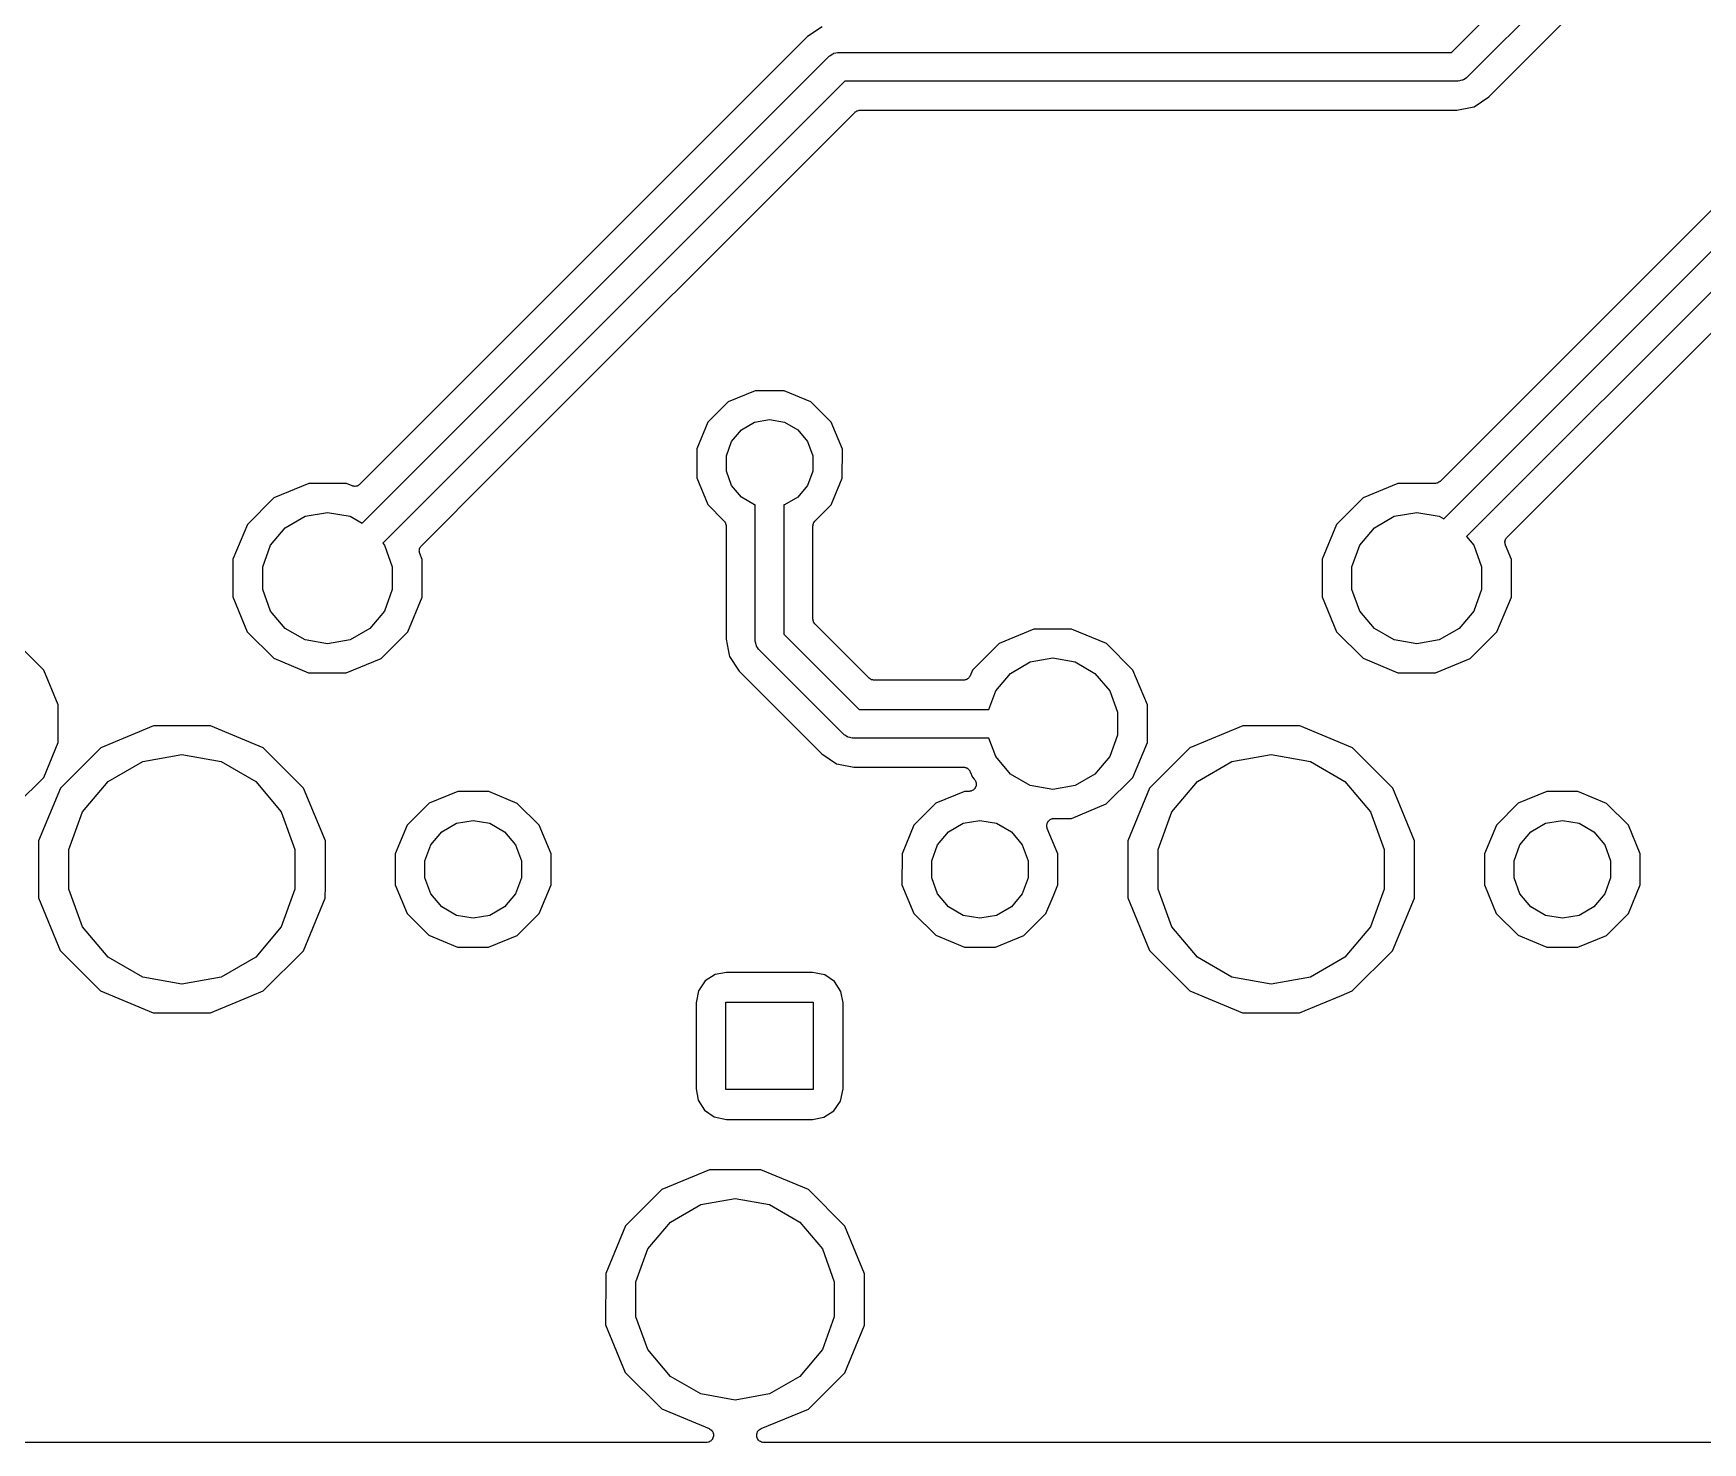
# Model space of a CAD drawing. Extents: x 30 to 169, y -146 to -30.
# Drawn here: x 61.16 to 90.28, y -146 to -121.42 of the extents above; entities that cross this region are included whole.
import ezdxf

# ---------------------------------------------------------------- set-up
doc = ezdxf.new("R2010")
doc.units = 0
doc.header["$MEASUREMENT"] = 0
doc.layers.add('BLACK', color=7, linetype='CONTINUOUS')

msp = doc.modelspace()

# ---------------------------------------------------------------- linework, layer by layer
at = {"layer": 'Black'}
for p, q in [((85.8964, -121.75), (89.75, -117.896)), ((90.1768, -118.177), (86.1768, -122.177)), ((86.5448, -122.527), (89.8438, -119.228)), ((74.9209, -121.302), (74.6652, -121.473)), ((74.6652, -121.473), (66.8558, -129.282)), ((93.4552, -121.473), (85.6959, -129.232)), ((66.893, -129.963), (75.0332, -121.823)), ((75.0332, -121.823), (75.0422, -121.817)), ((75.0422, -121.817), (75.0493, -121.808)), ((75.0493, -121.808), (75.0776, -121.792)), ((75.0776, -121.792), (75.1043, -121.773)), ((75.1043, -121.773), (75.115, -121.771)), ((75.115, -121.771), (75.1245, -121.765)), ((75.1245, -121.765), (75.1567, -121.759)), ((75.1567, -121.759), (75.1882, -121.751)), ((75.1882, -121.751), (75.1992, -121.752)), ((75.1992, -121.752), (75.21, -121.75)), ((75.21, -121.75), (85.8964, -121.75)), ((85.7599, -129.887), (93.8232, -121.823)), ((75.3136, -122.25), (67.2533, -130.31)), ((86, -122.25), (75.3136, -122.25)), ((86.0108, -122.248), (86, -122.25)), ((86.0218, -122.249), (86.0108, -122.248)), ((86.0533, -122.241), (86.0218, -122.249)), ((86.0855, -122.235), (86.0533, -122.241)), ((86.095, -122.229), (86.0855, -122.235)), ((86.1057, -122.227), (86.095, -122.229)), ((86.1324, -122.208), (86.1057, -122.227)), ((86.1607, -122.192), (86.1324, -122.208)), ((94.1036, -122.25), (86.1575, -130.196)), ((86.1678, -122.183), (86.1607, -122.192)), ((86.1768, -122.177), (86.1678, -122.183)), ((86.2891, -122.698), (86.5448, -122.527)), ((69.1751, -129.107), (75.4868, -122.795)), ((75.4868, -122.795), (75.4914, -122.792)), ((75.4914, -122.792), (75.4949, -122.788)), ((75.4949, -122.788), (75.5093, -122.779)), ((75.5093, -122.779), (75.5229, -122.77)), ((75.5229, -122.77), (75.5283, -122.768)), ((75.5283, -122.768), (75.5331, -122.766)), ((75.5331, -122.766), (75.5495, -122.763)), ((75.5495, -122.763), (75.5655, -122.758)), ((75.5655, -122.758), (75.5711, -122.759)), ((75.5711, -122.759), (75.5766, -122.758)), ((75.5766, -122.758), (85.9875, -122.758)), ((85.9875, -122.758), (86.2577, -122.704)), ((86.2577, -122.704), (86.2891, -122.698)), ((86.2577, -122.704), (86.2577, -122.704)), ((87.9651, -129.107), (94.2768, -122.795)), ((73.7485, -127.65), (73.2815, -127.843)), ((74.2537, -127.65), (73.7485, -127.65)), ((74.7203, -127.844), (74.2537, -127.65)), ((73.2815, -127.843), (72.924, -128.2)), ((75.0773, -128.202), (74.7203, -127.844)), ((72.924, -128.2), (72.7302, -128.666)), ((73.3376, -128.538), (73.5083, -128.334)), ((73.5083, -128.334), (73.7384, -128.201)), ((73.7384, -128.201), (74, -128.155)), ((74, -128.155), (74.2616, -128.201)), ((74.2616, -128.201), (74.4917, -128.334)), ((74.4917, -128.334), (74.6624, -128.538)), ((75.2702, -128.668), (75.0773, -128.202)), ((72.7302, -128.666), (72.7298, -129.172)), ((73.2467, -128.787), (73.3376, -128.538)), ((74.6624, -128.538), (74.7533, -128.787)), ((75.2698, -129.174), (75.2702, -128.668)), ((73.2467, -129.053), (73.2467, -128.787)), ((74.7533, -128.787), (74.7533, -129.053)), ((65.963, -129.269), (65.356, -129.52)), ((66.6198, -129.269), (65.963, -129.269)), ((66.7173, -129.31), (66.6198, -129.269)), ((66.8558, -129.282), (66.8489, -129.287)), ((67.9275, -130.355), (69.1751, -129.107)), ((69.1751, -129.107), (69.1751, -129.107)), ((72.7298, -129.172), (72.9227, -129.638)), ((73.3376, -129.302), (73.2467, -129.053)), ((74.7533, -129.053), (74.6624, -129.302)), ((75.076, -129.64), (75.2698, -129.174)), ((84.963, -129.269), (84.356, -129.52)), ((85.606, -129.269), (84.963, -129.269)), ((85.6116, -129.268), (85.606, -129.269)), ((85.6172, -129.269), (85.6116, -129.268)), ((85.6332, -129.265), (85.6172, -129.269)), ((85.6495, -129.262), (85.6332, -129.265)), ((85.6544, -129.259), (85.6495, -129.262)), ((85.6598, -129.257), (85.6544, -129.259)), ((85.6734, -129.248), (85.6598, -129.257)), ((85.6877, -129.24), (85.6734, -129.248)), ((85.6913, -129.235), (85.6877, -129.24)), ((85.6959, -129.232), (85.6913, -129.235)), ((86.8661, -130.206), (87.9651, -129.107)), ((65.356, -129.52), (64.8912, -129.984)), ((66.7255, -129.312), (66.7173, -129.31)), ((66.7331, -129.315), (66.7255, -129.312)), ((66.7468, -129.316), (66.7331, -129.315)), ((66.7603, -129.319), (66.7468, -129.316)), ((66.7687, -129.318), (66.7603, -129.319)), ((66.777, -129.319), (66.7687, -129.318)), ((66.7904, -129.315), (66.777, -129.319)), ((66.8041, -129.314), (66.7904, -129.315)), ((66.8115, -129.31), (66.8041, -129.314)), ((66.8196, -129.308), (66.8115, -129.31)), ((66.8309, -129.3), (66.8196, -129.308)), ((66.8432, -129.293), (66.8309, -129.3)), ((66.8489, -129.287), (66.8432, -129.293)), ((73.5083, -129.506), (73.3376, -129.302)), ((73.7384, -129.639), (73.5083, -129.506)), ((74.4917, -129.506), (74.2616, -129.639)), ((74.6624, -129.302), (74.4917, -129.506)), ((84.356, -129.52), (83.8912, -129.984)), ((65.5525, -130.041), (65.8976, -129.842)), ((65.8976, -129.842), (66.29, -129.773)), ((66.29, -129.773), (66.6824, -129.842)), ((66.6824, -129.842), (66.893, -129.963)), ((72.9227, -129.638), (73.2049, -129.921)), ((73.75, -129.641), (73.7384, -129.639)), ((73.75, -132), (73.75, -129.641)), ((74.2616, -129.639), (74.25, -129.641)), ((74.25, -129.641), (74.25, -131.896)), ((74.7953, -129.921), (75.076, -129.64)), ((84.5525, -130.041), (84.8976, -129.842)), ((84.8976, -129.842), (85.29, -129.773)), ((85.29, -129.773), (85.6824, -129.842)), ((85.6824, -129.842), (85.7599, -129.887)), ((64.8912, -129.984), (64.6393, -130.59)), ((65.2964, -130.346), (65.5525, -130.041)), ((73.2049, -129.921), (73.2081, -129.926)), ((73.2081, -129.926), (73.2123, -129.929)), ((73.2123, -129.929), (73.2206, -129.944)), ((73.2206, -129.944), (73.2301, -129.957)), ((73.2301, -129.957), (73.2316, -129.963)), ((73.2316, -129.963), (73.2343, -129.967)), ((73.2343, -129.967), (73.2372, -129.984)), ((73.2372, -129.984), (73.2415, -130)), ((73.2415, -130), (73.241, -130.005)), ((73.241, -130.005), (73.242, -130.011)), ((73.242, -130.011), (73.242, -131.987)), ((74.758, -130.01), (74.759, -130.005)), ((74.758, -131.633), (74.758, -130.01)), ((74.7585, -129.999), (74.7628, -129.983)), ((74.759, -130.005), (74.7585, -129.999)), ((74.7628, -129.983), (74.7657, -129.967)), ((74.7657, -129.967), (74.7685, -129.962)), ((74.7685, -129.962), (74.7699, -129.957)), ((74.7699, -129.957), (74.7794, -129.943)), ((74.7794, -129.943), (74.7877, -129.929)), ((74.7877, -129.929), (74.792, -129.925)), ((74.792, -129.925), (74.7953, -129.921)), ((83.8912, -129.984), (83.6393, -130.59)), ((84.2964, -130.346), (84.5525, -130.041)), ((65.1601, -130.721), (65.2964, -130.346)), ((67.2533, -130.31), (67.2836, -130.346)), ((67.2836, -130.346), (67.4199, -130.721)), ((67.8904, -130.45), (67.8915, -130.442)), ((67.8907, -130.433), (67.8943, -130.42)), ((67.8915, -130.442), (67.8907, -130.433)), ((67.8943, -130.42), (67.8962, -130.406)), ((67.8962, -130.406), (67.9, -130.399)), ((67.9, -130.399), (67.9022, -130.391)), ((67.9022, -130.391), (67.9101, -130.379)), ((67.9101, -130.379), (67.9166, -130.367)), ((67.9166, -130.367), (67.9227, -130.361)), ((67.9227, -130.361), (67.9275, -130.355)), ((84.1601, -130.721), (84.2964, -130.346)), ((86.1575, -130.196), (86.2836, -130.346)), ((86.2836, -130.346), (86.4199, -130.721)), ((86.829, -130.301), (86.8301, -130.293)), ((86.832, -130.315), (86.829, -130.301)), ((86.8293, -130.285), (86.8329, -130.271)), ((86.8301, -130.293), (86.8293, -130.285)), ((86.8332, -130.329), (86.832, -130.315)), ((86.8329, -130.271), (86.8348, -130.257)), ((86.8367, -130.336), (86.8332, -130.329)), ((86.8348, -130.257), (86.8386, -130.25)), ((86.8385, -130.344), (86.8367, -130.336)), ((86.9413, -130.593), (86.8385, -130.344)), ((86.8386, -130.25), (86.8408, -130.242)), ((86.8408, -130.242), (86.8487, -130.231)), ((86.8487, -130.231), (86.8552, -130.218)), ((86.8552, -130.218), (86.8613, -130.213)), ((86.8613, -130.213), (86.8661, -130.206)), ((64.6393, -130.59), (64.6387, -131.247)), ((65.1601, -131.119), (65.1601, -130.721)), ((67.4199, -130.721), (67.4199, -131.119)), ((67.8934, -130.463), (67.8904, -130.45)), ((67.8946, -130.477), (67.8934, -130.463)), ((67.8981, -130.485), (67.8946, -130.477)), ((67.8999, -130.493), (67.8981, -130.485)), ((67.9413, -130.593), (67.8999, -130.493)), ((67.9407, -131.25), (67.9413, -130.593)), ((83.6393, -130.59), (83.6387, -131.247)), ((84.1601, -131.119), (84.1601, -130.721)), ((86.4199, -130.721), (86.4199, -131.119)), ((86.9407, -131.25), (86.9413, -130.593)), ((64.6387, -131.247), (64.8895, -131.854)), ((65.2964, -131.494), (65.1601, -131.119)), ((67.4199, -131.119), (67.2836, -131.494)), ((67.6888, -131.856), (67.9407, -131.25)), ((83.6387, -131.247), (83.8895, -131.854)), ((84.2964, -131.494), (84.1601, -131.119)), ((86.4199, -131.119), (86.2836, -131.494)), ((86.6888, -131.856), (86.9407, -131.25)), ((65.5525, -131.799), (65.2964, -131.494)), ((67.2836, -131.494), (67.0275, -131.799)), ((84.5525, -131.799), (84.2964, -131.494)), ((86.2836, -131.494), (86.0275, -131.799)), ((64.8895, -131.854), (65.3536, -132.319)), ((65.8976, -131.998), (65.5525, -131.799)), ((67.0275, -131.799), (66.6824, -131.998)), ((67.224, -132.32), (67.6888, -131.856)), ((74.25, -131.896), (75.5636, -133.21)), ((74.759, -131.639), (74.758, -131.633)), ((74.7585, -131.644), (74.759, -131.639)), ((74.7628, -131.661), (74.7585, -131.644)), ((74.7657, -131.677), (74.7628, -131.661)), ((74.7685, -131.682), (74.7657, -131.677)), ((74.7699, -131.687), (74.7685, -131.682)), ((74.7794, -131.701), (74.7699, -131.687)), ((74.7877, -131.715), (74.7794, -131.701)), ((74.792, -131.719), (74.7877, -131.715)), ((74.7952, -131.723), (74.792, -131.719)), ((75.7368, -132.665), (74.7952, -131.723)), ((78.613, -131.809), (78.006, -132.06)), ((79.2698, -131.809), (78.613, -131.809)), ((79.8764, -132.061), (79.2698, -131.809)), ((83.8895, -131.854), (84.3536, -132.319)), ((84.8976, -131.998), (84.5525, -131.799)), ((86.0275, -131.799), (85.6824, -131.998)), ((86.224, -132.32), (86.6888, -131.856)), ((61.3405, -132.526), (60.8764, -132.061)), ((66.29, -132.067), (65.8976, -131.998)), ((66.6824, -131.998), (66.29, -132.067)), ((73.242, -131.987), (73.2782, -132.169)), ((73.2782, -132.169), (73.302, -132.289)), ((73.7519, -132.011), (73.75, -132)), ((73.751, -132.022), (73.7519, -132.011)), ((73.7594, -132.053), (73.751, -132.022)), ((73.7651, -132.086), (73.7594, -132.053)), ((73.7706, -132.095), (73.7651, -132.086)), ((73.7734, -132.106), (73.7706, -132.095)), ((73.7922, -132.132), (73.7734, -132.106)), ((73.8085, -132.161), (73.7922, -132.132)), ((73.8169, -132.168), (73.8085, -132.161)), ((73.8232, -132.177), (73.8169, -132.168)), ((75.2832, -133.637), (73.8232, -132.177)), ((78.006, -132.06), (77.5412, -132.524)), ((80.3405, -132.526), (79.8764, -132.061)), ((85.29, -132.067), (84.8976, -131.998)), ((85.6824, -131.998), (85.29, -132.067)), ((65.3536, -132.319), (65.9602, -132.571)), ((66.617, -132.571), (67.224, -132.32)), ((73.302, -132.289), (73.4587, -132.524)), ((78.2025, -132.581), (78.5476, -132.382)), ((78.5476, -132.382), (78.94, -132.313)), ((78.94, -132.313), (79.3324, -132.382)), ((79.3324, -132.382), (79.6775, -132.581)), ((84.3536, -132.319), (84.9602, -132.571)), ((85.617, -132.571), (86.224, -132.32)), ((61.5913, -133.133), (61.3405, -132.526)), ((65.9602, -132.571), (66.617, -132.571)), ((73.4587, -132.524), (73.4729, -132.545)), ((73.4729, -132.545), (74.9152, -133.987)), ((75.7414, -132.668), (75.7368, -132.665)), ((75.7449, -132.672), (75.7414, -132.668)), ((75.7593, -132.681), (75.7449, -132.672)), ((75.7729, -132.69), (75.7593, -132.681)), ((75.7783, -132.692), (75.7729, -132.69)), ((75.7831, -132.694), (75.7783, -132.692)), ((75.7995, -132.697), (75.7831, -132.694)), ((75.8155, -132.702), (75.7995, -132.697)), ((75.8211, -132.701), (75.8155, -132.702)), ((75.8266, -132.702), (75.8211, -132.701)), ((77.3823, -132.702), (75.8266, -132.702)), ((77.3905, -132.701), (77.3823, -132.702)), ((77.3988, -132.701), (77.3905, -132.701)), ((77.412, -132.697), (77.3988, -132.701)), ((77.4257, -132.694), (77.412, -132.697)), ((77.4329, -132.69), (77.4257, -132.694)), ((77.4408, -132.688), (77.4329, -132.69)), ((77.4519, -132.679), (77.4408, -132.688)), ((77.4639, -132.672), (77.4519, -132.679)), ((77.4693, -132.666), (77.4639, -132.672)), ((77.4759, -132.661), (77.4693, -132.666)), ((77.4833, -132.649), (77.4759, -132.661)), ((77.4923, -132.638), (77.4833, -132.649)), ((77.4951, -132.631), (77.4923, -132.638)), ((77.4996, -132.624), (77.4951, -132.631)), ((77.5412, -132.524), (77.4996, -132.624)), ((77.9464, -132.886), (78.2025, -132.581)), ((79.6775, -132.581), (79.9336, -132.886)), ((80.5913, -133.133), (80.3405, -132.526)), ((84.9602, -132.571), (85.617, -132.571)), ((77.8285, -133.21), (77.9464, -132.886)), ((79.9336, -132.886), (80.0699, -133.261)), ((61.5907, -133.79), (61.5913, -133.133)), ((75.5636, -133.21), (77.8285, -133.21)), ((80.0699, -133.261), (80.0699, -133.659)), ((80.5907, -133.79), (80.5913, -133.133)), ((63.2545, -133.498), (62.3346, -133.878)), ((64.2498, -133.499), (63.2545, -133.498)), ((65.1691, -133.88), (64.2498, -133.499)), ((75.2922, -133.643), (75.2832, -133.637)), ((75.2993, -133.652), (75.2922, -133.643)), ((75.3276, -133.668), (75.2993, -133.652)), ((82.2545, -133.498), (81.3346, -133.878)), ((83.2498, -133.499), (82.2545, -133.498)), ((84.1691, -133.88), (83.2498, -133.499)), ((61.3388, -134.396), (61.5907, -133.79)), ((62.3346, -133.878), (61.6302, -134.581)), ((65.8722, -134.585), (65.1691, -133.88)), ((75.3543, -133.687), (75.3276, -133.668)), ((75.365, -133.689), (75.3543, -133.687)), ((75.3745, -133.695), (75.365, -133.689)), ((75.4067, -133.701), (75.3745, -133.695)), ((75.4382, -133.709), (75.4067, -133.701)), ((75.4492, -133.708), (75.4382, -133.709)), ((75.46, -133.71), (75.4492, -133.708)), ((77.8285, -133.71), (75.46, -133.71)), ((77.9464, -134.034), (77.8285, -133.71)), ((80.0699, -133.659), (79.9336, -134.034)), ((80.3388, -134.396), (80.5907, -133.79)), ((81.3346, -133.878), (80.6302, -134.581)), ((84.8722, -134.585), (84.1691, -133.88)), ((62.4634, -134.467), (63.0654, -134.119)), ((63.0654, -134.119), (63.75, -133.998)), ((63.75, -133.998), (64.4346, -134.119)), ((64.4346, -134.119), (65.0365, -134.467)), ((74.9152, -133.987), (75.1709, -134.158)), ((75.1709, -134.158), (75.2023, -134.164)), ((75.2023, -134.164), (75.2023, -134.164)), ((75.2023, -134.164), (75.4725, -134.218)), ((75.4725, -134.218), (77.3819, -134.218)), ((77.3819, -134.218), (77.3902, -134.219)), ((77.3902, -134.219), (77.3986, -134.219)), ((77.3986, -134.219), (77.4117, -134.223)), ((77.4117, -134.223), (77.4253, -134.226)), ((77.4253, -134.226), (77.4326, -134.23)), ((77.4326, -134.23), (77.4406, -134.232)), ((77.4406, -134.232), (77.4516, -134.241)), ((78.2025, -134.339), (77.9464, -134.034)), ((79.9336, -134.034), (79.6775, -134.339)), ((81.4634, -134.467), (82.0654, -134.119)), ((82.0654, -134.119), (82.75, -133.998)), ((82.75, -133.998), (83.4346, -134.119)), ((83.4346, -134.119), (84.0365, -134.467)), ((60.874, -134.86), (61.3388, -134.396)), ((62.0166, -134.999), (62.4634, -134.467)), ((65.0365, -134.467), (65.4834, -134.999)), ((77.4516, -134.241), (77.4635, -134.248)), ((77.4635, -134.248), (77.4689, -134.254)), ((77.4689, -134.254), (77.4756, -134.259)), ((77.4756, -134.259), (77.483, -134.271)), ((77.483, -134.271), (77.4919, -134.281)), ((77.4919, -134.281), (77.4947, -134.289)), ((77.4947, -134.289), (77.4993, -134.297)), ((77.4993, -134.297), (77.5395, -134.394)), ((77.5395, -134.394), (77.5697, -134.424)), ((77.5697, -134.424), (77.5792, -134.438)), ((77.5792, -134.438), (77.5899, -134.451)), ((77.5899, -134.451), (77.5918, -134.456)), ((77.5918, -134.456), (77.595, -134.46)), ((77.595, -134.46), (77.5992, -134.476)), ((77.5992, -134.476), (77.6049, -134.492)), ((77.6049, -134.492), (77.6049, -134.498)), ((77.6049, -134.498), (77.6063, -134.503)), ((77.6063, -134.503), (77.6049, -134.519)), ((77.6049, -134.519), (77.6049, -134.536)), ((78.5476, -134.538), (78.2025, -134.339)), ((79.6775, -134.339), (79.3324, -134.538)), ((79.874, -134.86), (80.3388, -134.396)), ((81.0166, -134.999), (81.4634, -134.467)), ((84.0365, -134.467), (84.4834, -134.999)), ((61.6302, -134.581), (61.2485, -135.5)), ((66.2523, -135.505), (65.8722, -134.585)), ((68.5609, -134.641), (68.0613, -134.847)), ((69.1015, -134.641), (68.5609, -134.641)), ((69.6008, -134.849), (69.1015, -134.641)), ((77.4009, -134.641), (76.9013, -134.847)), ((77.4797, -134.641), (77.4009, -134.641)), ((77.4961, -134.638), (77.4797, -134.641)), ((77.5126, -134.637), (77.4961, -134.638)), ((77.5176, -134.634), (77.5126, -134.637)), ((77.5231, -134.633), (77.5176, -134.634)), ((77.5375, -134.625), (77.5231, -134.633)), ((77.5526, -134.618), (77.5375, -134.625)), ((77.5565, -134.614), (77.5526, -134.618)), ((77.5614, -134.611), (77.5565, -134.614)), ((77.572, -134.599), (77.5614, -134.611)), ((77.5838, -134.587), (77.572, -134.599)), ((77.5861, -134.582), (77.5838, -134.587)), ((77.5897, -134.578), (77.5861, -134.582)), ((77.5954, -134.562), (77.5897, -134.578)), ((77.6025, -134.547), (77.5954, -134.562)), ((77.6029, -134.541), (77.6025, -134.547)), ((77.6049, -134.536), (77.6029, -134.541)), ((78.94, -134.607), (78.5476, -134.538)), ((79.3324, -134.538), (78.94, -134.607)), ((80.6302, -134.581), (80.2485, -135.5)), ((85.2523, -135.505), (84.8722, -134.585)), ((87.5609, -134.641), (87.0613, -134.847)), ((88.1015, -134.641), (87.5609, -134.641)), ((88.6008, -134.849), (88.1015, -134.641)), ((61.7789, -135.652), (62.0166, -134.999)), ((65.4834, -134.999), (65.7211, -135.652)), ((68.0613, -134.847), (67.6787, -135.229)), ((69.9827, -135.231), (69.6008, -134.849)), ((76.9013, -134.847), (76.5187, -135.229)), ((79.267, -135.111), (79.874, -134.86)), ((80.7789, -135.652), (81.0166, -134.999)), ((84.4834, -134.999), (84.7211, -135.652)), ((87.0613, -134.847), (86.6787, -135.229)), ((88.9827, -135.231), (88.6008, -134.849)), ((67.6787, -135.229), (67.4713, -135.729)), ((68.0903, -135.573), (68.281, -135.346)), ((68.281, -135.346), (68.5379, -135.197)), ((68.5379, -135.197), (68.83, -135.146)), ((68.83, -135.146), (69.1221, -135.197)), ((69.1221, -135.197), (69.379, -135.346)), ((69.379, -135.346), (69.5697, -135.573)), ((70.1891, -135.731), (69.9827, -135.231)), ((76.5187, -135.229), (76.3113, -135.729)), ((76.9303, -135.573), (77.121, -135.346)), ((77.121, -135.346), (77.3779, -135.197)), ((77.3779, -135.197), (77.67, -135.146)), ((77.67, -135.146), (77.9621, -135.197)), ((77.9621, -135.197), (78.219, -135.346)), ((78.219, -135.346), (78.4097, -135.573)), ((78.836, -135.243), (78.8378, -135.23)), ((78.8378, -135.252), (78.836, -135.243)), ((78.8378, -135.23), (78.8379, -135.216)), ((78.8378, -135.26), (78.8378, -135.252)), ((78.8425, -135.273), (78.8378, -135.26)), ((78.8379, -135.216), (78.8407, -135.208)), ((78.8407, -135.208), (78.8418, -135.2)), ((78.8418, -135.2), (78.8482, -135.187)), ((78.8455, -135.287), (78.8425, -135.273)), ((79.0291, -135.731), (78.8455, -135.287)), ((78.8482, -135.187), (78.853, -135.174)), ((78.853, -135.174), (78.8584, -135.168)), ((78.8584, -135.168), (78.8622, -135.161)), ((78.8622, -135.161), (78.8724, -135.151)), ((78.8724, -135.151), (78.8814, -135.141)), ((78.8814, -135.141), (78.8886, -135.136)), ((78.8886, -135.136), (78.8948, -135.131)), ((78.8948, -135.131), (78.9076, -135.126)), ((78.9076, -135.126), (78.9196, -135.119)), ((78.9196, -135.119), (78.9278, -135.117)), ((78.9278, -135.117), (78.9355, -135.114)), ((78.9355, -135.114), (78.9494, -135.113)), ((78.9494, -135.113), (78.963, -135.111)), ((78.963, -135.111), (79.267, -135.111)), ((86.6787, -135.229), (86.4713, -135.729)), ((87.0903, -135.573), (87.281, -135.346)), ((87.281, -135.346), (87.5379, -135.197)), ((87.5379, -135.197), (87.83, -135.146)), ((87.83, -135.146), (88.1221, -135.197)), ((88.1221, -135.197), (88.379, -135.346)), ((88.379, -135.346), (88.5697, -135.573)), ((89.1891, -135.731), (88.9827, -135.231)), ((61.2485, -135.5), (61.2477, -136.495)), ((61.7789, -136.348), (61.7789, -135.652)), ((65.7211, -135.652), (65.7211, -136.348)), ((66.2516, -136.294), (66.2523, -135.505)), ((67.9888, -135.852), (68.0903, -135.573)), ((69.5697, -135.573), (69.6712, -135.852)), ((76.8288, -135.852), (76.9303, -135.573)), ((78.4097, -135.573), (78.5112, -135.852)), ((80.2485, -135.5), (80.2477, -136.495)), ((80.7789, -136.348), (80.7789, -135.652)), ((84.7211, -135.652), (84.7211, -136.348)), ((85.2516, -136.294), (85.2523, -135.505)), ((86.9888, -135.852), (87.0903, -135.573)), ((88.5697, -135.573), (88.6712, -135.852)), ((67.4713, -135.729), (67.4709, -136.269)), ((67.9888, -136.148), (67.9888, -135.852)), ((69.6712, -135.852), (69.6712, -136.148)), ((70.1887, -136.271), (70.1891, -135.731)), ((76.3113, -135.729), (76.3109, -136.269)), ((76.8288, -136.148), (76.8288, -135.852)), ((78.5112, -135.852), (78.5112, -136.148)), ((79.0287, -136.271), (79.0291, -135.731)), ((86.4713, -135.729), (86.4709, -136.269)), ((86.9888, -136.148), (86.9888, -135.852)), ((88.6712, -135.852), (88.6712, -136.148)), ((89.1887, -136.271), (89.1891, -135.731)), ((67.4709, -136.269), (67.6773, -136.769)), ((68.0903, -136.427), (67.9888, -136.148)), ((69.6712, -136.148), (69.5697, -136.427)), ((69.9813, -136.771), (70.1887, -136.271)), ((76.3109, -136.269), (76.5173, -136.769)), ((76.9303, -136.427), (76.8288, -136.148)), ((78.5112, -136.148), (78.4097, -136.427)), ((78.9454, -136.472), (79.0287, -136.271)), ((86.4709, -136.269), (86.6773, -136.769)), ((87.0903, -136.427), (86.9888, -136.148)), ((88.6712, -136.148), (88.5697, -136.427)), ((88.9813, -136.771), (89.1887, -136.271)), ((61.2477, -136.495), (61.6278, -137.415)), ((62.0166, -137.001), (61.7789, -136.348)), ((65.7211, -136.348), (65.4834, -137.001)), ((65.8698, -137.419), (66.2515, -136.5)), ((66.2515, -136.5), (66.2516, -136.294)), ((66.2516, -136.294), (66.2516, -136.294)), ((68.281, -136.654), (68.0903, -136.427)), ((69.5697, -136.427), (69.379, -136.654)), ((77.121, -136.654), (76.9303, -136.427)), ((78.4097, -136.427), (78.219, -136.654)), ((78.8213, -136.771), (78.9454, -136.472)), ((80.2477, -136.495), (80.6278, -137.415)), ((81.0166, -137.001), (80.7789, -136.348)), ((84.7211, -136.348), (84.4834, -137.001)), ((84.8698, -137.419), (85.2515, -136.5)), ((85.2515, -136.5), (85.2516, -136.294)), ((85.2516, -136.294), (85.2516, -136.294)), ((87.281, -136.654), (87.0903, -136.427)), ((88.5697, -136.427), (88.379, -136.654)), ((67.6773, -136.769), (68.0592, -137.151)), ((68.5379, -136.803), (68.281, -136.654)), ((68.83, -136.854), (68.5379, -136.803)), ((69.1221, -136.803), (68.83, -136.854)), ((69.379, -136.654), (69.1221, -136.803)), ((69.5987, -137.153), (69.9813, -136.771)), ((76.5173, -136.769), (76.8992, -137.151)), ((77.3779, -136.803), (77.121, -136.654)), ((77.67, -136.854), (77.3779, -136.803)), ((77.9621, -136.803), (77.67, -136.854)), ((78.219, -136.654), (77.9621, -136.803)), ((78.4387, -137.153), (78.8213, -136.771)), ((86.6773, -136.769), (87.0592, -137.151)), ((87.5379, -136.803), (87.281, -136.654)), ((87.83, -136.854), (87.5379, -136.803)), ((88.1221, -136.803), (87.83, -136.854)), ((88.379, -136.654), (88.1221, -136.803)), ((88.5987, -137.153), (88.9813, -136.771)), ((62.4634, -137.533), (62.0166, -137.001)), ((65.4834, -137.001), (65.0365, -137.533)), ((81.4634, -137.533), (81.0166, -137.001)), ((84.4834, -137.001), (84.0365, -137.533)), ((61.6278, -137.415), (62.3309, -138.12)), ((65.1654, -138.122), (65.8698, -137.419)), ((68.0592, -137.151), (68.5585, -137.359)), ((68.5585, -137.359), (69.0991, -137.359)), ((69.0991, -137.359), (69.5987, -137.153)), ((76.8992, -137.151), (77.3985, -137.359)), ((77.3985, -137.359), (77.9391, -137.359)), ((77.9391, -137.359), (78.4387, -137.153)), ((80.6278, -137.415), (81.3309, -138.12)), ((84.1654, -138.122), (84.8698, -137.419)), ((87.0592, -137.151), (87.5585, -137.359)), ((87.5585, -137.359), (88.0991, -137.359)), ((88.0991, -137.359), (88.5987, -137.153)), ((63.0654, -137.881), (62.4634, -137.533)), ((65.0365, -137.533), (64.4346, -137.881)), ((82.0654, -137.881), (81.4634, -137.533)), ((84.0365, -137.533), (83.4346, -137.881)), ((63.75, -138.002), (63.0654, -137.881)), ((64.4346, -137.881), (63.75, -138.002)), ((72.8769, -137.947), (72.7609, -138.117)), ((73.0505, -137.835), (72.8769, -137.947)), ((73.2498, -137.798), (73.0505, -137.835)), ((74.7493, -137.798), (73.2498, -137.798)), ((74.9635, -137.841), (74.7493, -137.798)), ((75.1332, -137.957), (74.9635, -137.841)), ((75.2449, -138.131), (75.1332, -137.957)), ((82.75, -138.002), (82.0654, -137.881)), ((83.4346, -137.881), (82.75, -138.002)), ((62.3309, -138.12), (63.2502, -138.501)), ((64.2455, -138.502), (64.9757, -138.201)), ((64.9757, -138.201), (65.1654, -138.122)), ((64.9757, -138.201), (64.9757, -138.201)), ((72.7609, -138.117), (72.7176, -138.331)), ((75.2824, -138.33), (75.2449, -138.131)), ((81.3309, -138.12), (82.2502, -138.501)), ((83.2455, -138.502), (83.9757, -138.201)), ((83.9757, -138.201), (84.1654, -138.122)), ((83.9757, -138.201), (83.9757, -138.201)), ((63.2502, -138.501), (64.2455, -138.502)), ((72.7176, -138.331), (72.7176, -139.83)), ((73.238, -139.842), (73.238, -138.318)), ((73.238, -138.318), (74.762, -138.318)), ((74.762, -138.318), (74.762, -139.842)), ((75.2824, -139.829), (75.2824, -138.33)), ((82.2502, -138.501), (83.2455, -138.502)), ((72.7176, -139.83), (72.7551, -140.029)), ((72.7551, -140.029), (72.8668, -140.203)), ((74.762, -139.842), (73.238, -139.842)), ((75.1231, -140.213), (75.2391, -140.043)), ((75.2391, -140.043), (75.2824, -139.829)), ((72.8668, -140.203), (73.0365, -140.319)), ((73.0365, -140.319), (73.2507, -140.362)), ((74.7502, -140.362), (74.9495, -140.325)), ((74.9495, -140.325), (75.1231, -140.213)), ((73.2507, -140.362), (74.7502, -140.362)), ((72.9528, -141.242), (72.1226, -141.585)), ((73.8511, -141.242), (72.9528, -141.242)), ((74.6807, -141.587), (73.8511, -141.242)), ((72.1226, -141.585), (71.4869, -142.219)), ((72.7992, -141.849), (73.4, -141.743)), ((73.4, -141.743), (74.0008, -141.849)), ((75.3154, -142.223), (74.6807, -141.587)), ((72.2708, -142.154), (72.7992, -141.849)), ((74.0008, -141.849), (74.5292, -142.154)), ((71.4869, -142.219), (71.1424, -143.049)), ((71.8787, -142.622), (72.2708, -142.154)), ((74.5292, -142.154), (74.9213, -142.622)), ((75.6584, -143.053), (75.3154, -142.223)), ((71.67, -143.195), (71.8787, -142.622)), ((74.9213, -142.622), (75.13, -143.195)), ((71.1424, -143.049), (71.1416, -143.947)), ((71.67, -143.805), (71.67, -143.195)), ((75.13, -143.195), (75.13, -143.805)), ((75.6576, -143.951), (75.6584, -143.053)), ((71.8787, -144.378), (71.67, -143.805)), ((75.13, -143.805), (74.9213, -144.378)), ((71.1416, -143.947), (71.4846, -144.777)), ((75.3131, -144.781), (75.6576, -143.951)), ((72.2708, -144.846), (71.8787, -144.378)), ((74.9213, -144.378), (74.5292, -144.846)), ((71.4846, -144.777), (72.1193, -145.413)), ((72.7992, -145.151), (72.2708, -144.846)), ((74.5292, -144.846), (74.0008, -145.151)), ((74.6774, -145.415), (75.3131, -144.781)), ((73.4, -145.257), (72.7992, -145.151)), ((74.0008, -145.151), (73.4, -145.257)), ((72.1193, -145.413), (72.9443, -145.756)), ((73.8539, -145.756), (74.6774, -145.415)), ((72.9443, -145.756), (72.9605, -145.766)), ((72.9605, -145.766), (72.9772, -145.776)), ((72.9772, -145.776), (72.9791, -145.778)), ((72.9791, -145.778), (72.9815, -145.779)), ((72.9815, -145.779), (72.9932, -145.795)), ((72.9932, -145.795), (73.0056, -145.809)), ((73.0056, -145.809), (73.0066, -145.812)), ((73.0066, -145.812), (73.0083, -145.814)), ((73.0083, -145.814), (73.0141, -145.833)), ((73.0141, -145.833), (73.0207, -145.851)), ((73.0207, -145.851), (73.0207, -145.854)), ((73.0207, -145.854), (73.0215, -145.857)), ((73.0215, -145.857), (73.0207, -145.876)), ((73.0207, -145.876), (73.0207, -145.895)), ((73.7765, -145.856), (73.7773, -145.854)), ((73.7773, -145.876), (73.7765, -145.856)), ((73.7773, -145.851), (73.7839, -145.833)), ((73.7773, -145.854), (73.7773, -145.851)), ((73.7773, -145.895), (73.7773, -145.876)), ((73.7839, -145.833), (73.7898, -145.814)), ((73.7898, -145.814), (73.7914, -145.812)), ((73.7914, -145.812), (73.7924, -145.809)), ((73.7924, -145.809), (73.8048, -145.795)), ((73.8048, -145.795), (73.8166, -145.779)), ((73.8166, -145.779), (73.819, -145.778)), ((73.819, -145.778), (73.8207, -145.776)), ((73.8207, -145.776), (73.8375, -145.766)), ((73.8375, -145.766), (73.8539, -145.756)), ((72.8956, -146), (33.5024, -146)), ((72.9146, -145.997), (72.8956, -146)), ((72.9337, -145.994), (72.9146, -145.997)), ((72.9362, -145.993), (72.9337, -145.994)), ((72.939, -145.992), (72.9362, -145.993)), ((72.9558, -145.983), (72.939, -145.992)), ((72.9728, -145.974), (72.9558, -145.983)), ((72.9748, -145.972), (72.9728, -145.974)), ((72.9772, -145.97), (72.9748, -145.972)), ((72.9896, -145.956), (72.9772, -145.97)), ((73.0027, -145.941), (72.9896, -145.956)), ((73.0038, -145.939), (73.0027, -145.941)), ((73.0056, -145.936), (73.0038, -145.939)), ((73.0122, -145.918), (73.0056, -145.936)), ((73.0196, -145.901), (73.0122, -145.918)), ((73.0197, -145.898), (73.0196, -145.901)), ((73.0207, -145.895), (73.0197, -145.898)), ((73.7782, -145.898), (73.7773, -145.895)), ((73.7784, -145.9), (73.7782, -145.898)), ((73.7858, -145.918), (73.7784, -145.9)), ((73.7924, -145.936), (73.7858, -145.918)), ((73.7941, -145.939), (73.7924, -145.936)), ((73.7952, -145.941), (73.7941, -145.939)), ((73.8083, -145.955), (73.7952, -145.941)), ((73.8207, -145.97), (73.8083, -145.955)), ((73.8231, -145.972), (73.8207, -145.97)), ((73.825, -145.974), (73.8231, -145.972)), ((73.8421, -145.983), (73.825, -145.974)), ((73.8589, -145.992), (73.8421, -145.983)), ((73.8616, -145.993), (73.8589, -145.992)), ((73.8641, -145.994), (73.8616, -145.993)), ((73.8833, -145.997), (73.8641, -145.994)), ((73.9024, -146), (73.8833, -145.997)), ((111.996, -146), (73.9024, -146))]:
    msp.add_line(p, q, dxfattribs=at)

doc.saveas('drawing.dxf')
